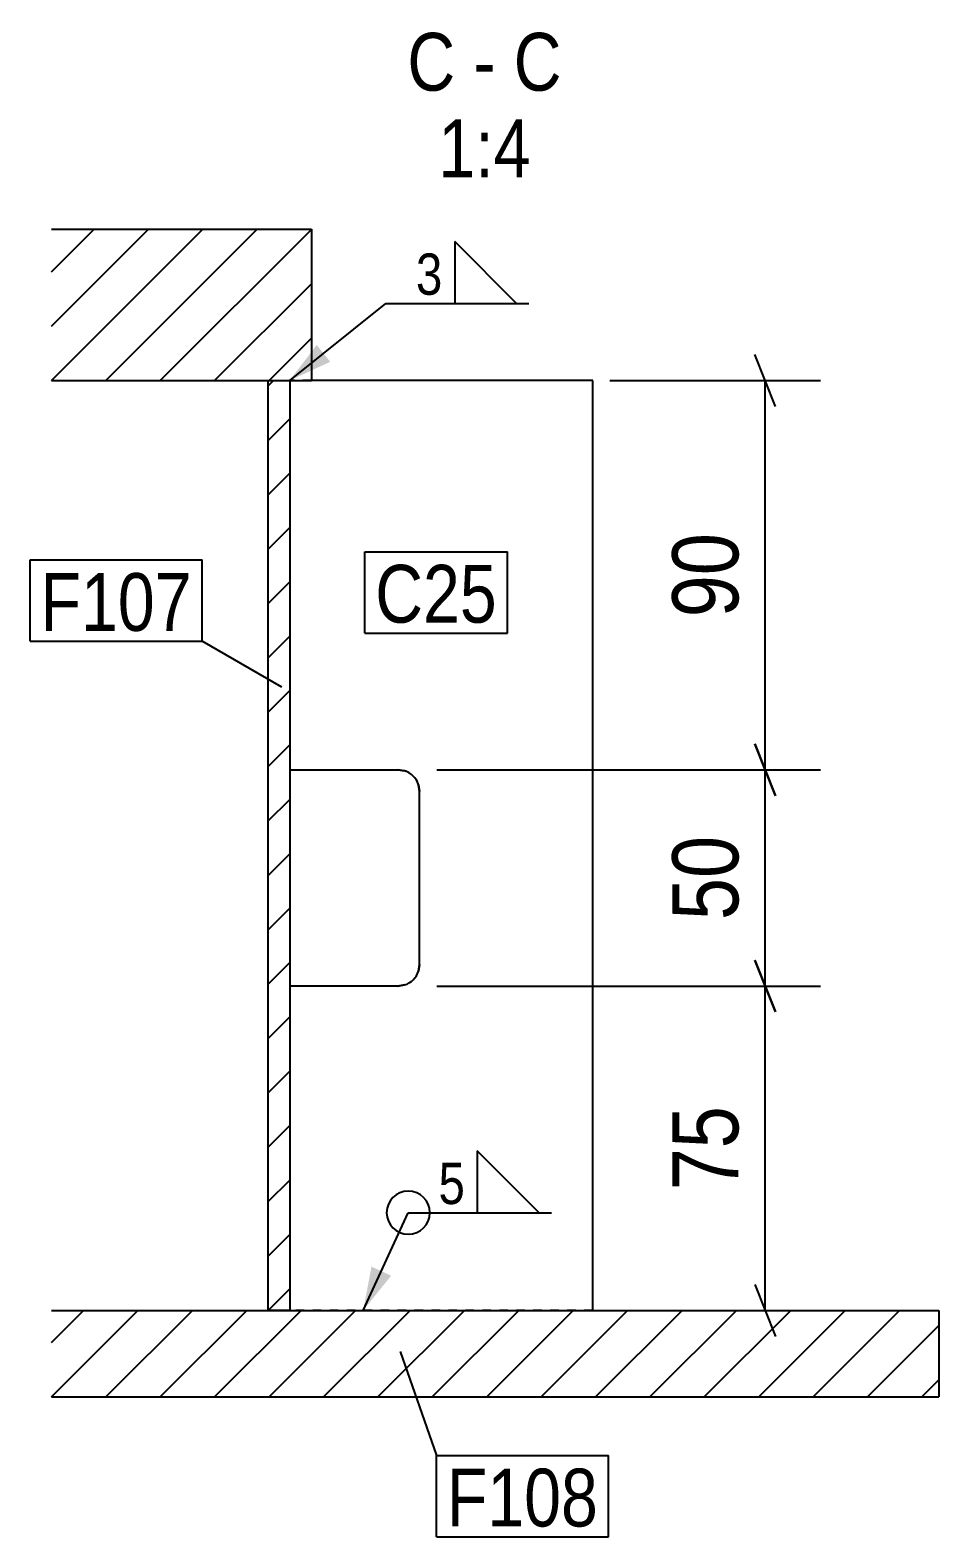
# Model space of a CAD drawing. Header units: millimetres. Extents: x 10 to 49821, y 10 to 1952.
# Drawn here: x 9.6 to 219.6, y 9.6 to 358 of the extents above; entities that cross this region are included whole.
import ezdxf

# ---------------------------------------------------------------- set-up
doc = ezdxf.new("R2010")
doc.units = ezdxf.units.MM
doc.linetypes.add('DXK_LINE_DOT2', pattern=[3.9198, 1.9599, -1.9599])
for name, color, linetype in [('MÅLSÆTNING', 7, 'Continuous'), ('STÅL', 7, 'Continuous'), ('TEKST', 7, 'Continuous')]:
    doc.layers.add(name, color=color, linetype=linetype)
doc.styles.add('Arial Narrow', font='ARIALN.TTF', dxfattribs={"height": 0.2})

msp = doc.modelspace()

# ---------------------------------------------------------------- hatches: boundary and pattern name
at = {"layer": 'STÅL', "linetype": 'Continuous'}
h = msp.add_hatch(dxfattribs=at)
h.set_pattern_fill('', scale=2.8, style=0, pattern_type=0)
h.set_pattern_definition([(45, (14.516, 276.957), (-6.2862, 6.2862), [])])
h.paths.add_polyline_path([(14.52, 311.96), (14.52, 276.96), (74.59, 276.96), (74.59, 311.96)])
h = msp.add_hatch(dxfattribs=at)
h.set_pattern_fill('', scale=2.8, style=0, pattern_type=0)
h.set_pattern_definition([(45, (64.588, 61.957), (-6.28618, 6.28618), [])])
h.paths.add_polyline_path([(64.59, 276.96), (64.59, 61.96), (69.59, 61.96), (69.59, 276.96)])
h = msp.add_hatch(dxfattribs=at)
h.set_pattern_fill('', scale=2.8, style=0, pattern_type=0)
h.set_pattern_definition([(45, (14.516, 41.957), (-6.28618, 6.28618), [])])
h.paths.add_polyline_path([(14.52, 61.96), (14.52, 41.96), (219.59, 41.96), (219.59, 61.96)])
at = {"layer": 'TEKST', "linetype": 'Continuous'}
for points in [[(78.95, 281.27), (69.59, 276.96), (75.82, 285.17)], [(93.02, 69.99), (86.57, 61.96), (88.48, 72.08)]]:
    msp.add_hatch(color=3, dxfattribs=at).paths.add_polyline_path(points)

# ---------------------------------------------------------------- linework, layer by layer
at = {"layer": 'MÅLSÆTNING', "color": 7, "linetype": 'Continuous'}
for p, q in [((181.85, 270.96), (177.05, 282.96)), ((143.59, 276.96), (192.25, 276.96)), ((179.45, 186.96), (179.45, 276.96)), ((177.05, 192.96), (181.85, 180.96)), ((181.85, 180.96), (177.05, 192.96)), ((103.59, 186.96), (192.25, 186.96)), ((103.59, 186.96), (192.25, 186.96)), ((179.45, 136.96), (179.45, 186.96)), ((181.85, 130.96), (177.05, 142.96)), ((177.05, 142.96), (181.85, 130.96)), ((103.59, 136.96), (192.25, 136.96)), ((103.59, 136.96), (192.25, 136.96)), ((179.45, 61.96), (179.45, 136.96)), ((177.05, 67.96), (181.85, 55.96)), ((143.59, 61.96), (192.25, 61.96))]:
    msp.add_line(p, q, dxfattribs=at)
at = {"layer": 'STÅL', "color": 2, "linetype": 'Continuous'}
for p, q in [((14.52, 311.96), (74.59, 311.96)), ((74.59, 311.96), (74.59, 276.96)), ((14.52, 276.96), (74.59, 276.96)), ((64.59, 61.96), (64.59, 276.96)), ((64.59, 276.96), (69.59, 276.96)), ((69.59, 276.96), (69.59, 61.96)), ((139.59, 276.96), (74.59, 276.96)), ((139.59, 61.96), (139.59, 276.96)), ((69.59, 186.96), (94.59, 186.96)), ((96.14, 186.71), (94.59, 186.96)), ((99.59, 181.96), (99.35, 183.5)), ((99.59, 141.96), (99.59, 181.96)), ((99.35, 140.41), (99.59, 141.96)), ((94.59, 136.96), (69.59, 136.96)), ((94.59, 136.96), (96.14, 137.2)), ((14.52, 61.96), (219.59, 61.96)), ((69.59, 61.96), (64.59, 61.96)), ((219.59, 61.96), (219.59, 41.96)), ((14.52, 41.96), (219.59, 41.96))]:
    msp.add_line(p, q, dxfattribs=at)
at = {"layer": 'STÅL', "color": 7, "linetype": 'DXK_LINE_DOT2'}
for p, q in [((69.59, 276.96), (69.59, 186.96)), ((74.59, 276.96), (69.59, 276.96)), ((94.59, 186.96), (96.14, 186.71)), ((99.35, 183.5), (99.59, 181.96)), ((99.59, 141.96), (99.35, 140.41)), ((69.59, 136.96), (69.59, 61.96)), ((96.14, 137.2), (94.59, 136.96)), ((139.59, 61.96), (69.59, 61.96))]:
    msp.add_line(p, q, dxfattribs=at)
at = {"layer": 'STÅL', "color": 2, "linetype": 'Continuous'}
for centre, start, end in [((94.59, 181.96), 18, 72), ((94.59, 141.96), 288, 342)]:
    msp.add_arc(centre, 5, start, end, dxfattribs=at)
at = {"layer": 'STÅL', "color": 7, "linetype": 'DXK_LINE_DOT2'}
for centre, start, end in [((94.59, 181.96), 18, 72), ((94.59, 141.96), 288, 342)]:
    msp.add_arc(centre, 5, start, end, dxfattribs=at)
at = {"layer": 'TEKST', "color": 3, "linetype": 'Continuous'}
for p, q in [((122, 294.78), (107.71, 309.06)), ((107.71, 309.06), (107.71, 294.78)), ((69.59, 276.96), (91.76, 294.78)), ((107.71, 294.78), (122, 294.78)), ((127.22, 84.55), (112.93, 98.84)), ((112.93, 98.84), (112.93, 84.55)), ((86.57, 61.96), (96.98, 84.55)), ((112.93, 84.55), (127.22, 84.55))]:
    msp.add_line(p, q, dxfattribs=at)
at = {"layer": 'TEKST', "color": 7, "linetype": 'Continuous'}
for p, q in [((86.94, 237.36), (119.88, 237.36)), ((86.94, 218.56), (86.94, 237.36)), ((119.88, 218.56), (119.88, 237.36)), ((9.6, 235.46), (49.36, 235.46)), ((9.6, 216.66), (9.6, 235.46)), ((49.36, 216.66), (49.36, 235.46)), ((9.6, 216.66), (49.36, 216.66)), ((67.78, 206.03), (49.36, 216.66)), ((86.94, 218.56), (119.88, 218.56)), ((95.14, 52.44), (103.5, 28.4)), ((103.5, 28.4), (143.26, 28.4)), ((103.5, 9.6), (103.5, 28.4)), ((143.26, 9.6), (143.26, 28.4)), ((103.5, 9.6), (143.26, 9.6))]:
    msp.add_line(p, q, dxfattribs=at)
at = {"layer": 'TEKST', "color": 3, "linetype": 'Continuous'}
msp.add_arc((96.98, 84.55), 5, 90, 270, dxfattribs=at)

# ---------------------------------------------------------------- wipeouts: each hides what was drawn before it
at = {"color": 0}
for points, layer in [([(176.45, 244.91), (154.05, 244.91), (154.05, 219.01), (176.45, 219.01)], 'MÅLSÆTNING'), ([(176.45, 174.91), (154.05, 174.91), (154.05, 149.01), (176.45, 149.01)], 'MÅLSÆTNING'), ([(176.45, 112.41), (154.05, 112.41), (154.05, 86.51), (176.45, 86.51)], 'MÅLSÆTNING'), ([(105.65, 295.98), (105.65, 307.58), (97.96, 307.58), (97.96, 295.98)], 'TEKST'), ([(117.48, 220.96), (117.48, 234.96), (89.34, 234.96), (89.34, 220.96)], 'TEKST'), ([(46.96, 219.06), (46.96, 233.06), (12, 233.06), (12, 219.06)], 'TEKST'), ([(110.88, 85.75), (110.88, 97.35), (103.18, 97.35), (103.18, 85.75)], 'TEKST'), ([(140.86, 12), (140.86, 26), (105.9, 26), (105.9, 12)], 'TEKST')]:
    msp.add_wipeout(points, dxfattribs=at).dxf.layer = layer
at = {"color": 0, "linetype": 'Continuous'}
for points in [[(107.84, 343.96), (107.84, 357.96), (96.77, 357.96), (96.77, 343.96)], [(117.14, 343.96), (117.14, 357.96), (112.04, 357.96), (112.04, 343.96)], [(132.42, 343.96), (132.42, 357.96), (121.34, 357.96), (121.34, 343.96)], [(125.26, 323.96), (125.26, 337.96), (103.93, 337.96), (103.93, 323.96)]]:
    msp.add_wipeout(points, dxfattribs=at).dxf.layer = 'TEKST'

# ---------------------------------------------------------------- next in the draw order: linework, layer by layer
at = {"layer": 'TEKST', "color": 3, "linetype": 'Continuous'}
for p, q in [((91.76, 294.78), (124.85, 294.78)), ((96.98, 84.55), (130.08, 84.55))]:
    msp.add_line(p, q, dxfattribs=at)
msp.add_arc((96.98, 84.55), 5, 270, 90, dxfattribs=at)

# ---------------------------------------------------------------- next in the draw order: texts
at = {"layer": 'MÅLSÆTNING', "color": 3, "style": 'Arial Narrow'}
for s, p in [('90', (173.25, 222.21)), ('50', (173.25, 152.21)), ('75', (173.25, 89.71))]:
    msp.add_text(s, height=15.271, rotation=90.0002, dxfattribs=at).set_placement(p)
at = {"layer": 'TEKST', "color": 3, "linetype": 'Continuous', "style": 'Arial Narrow'}
for s, height, p in [('C', 13.36, (96.77, 343.96)), ('C', 13.36, (121.34, 343.96)), ('-', 13.36, (112.04, 343.96)), ('1:4', 13.362, (103.93, 323.96))]:
    msp.add_text(s, height=height, dxfattribs=at).set_placement(p)
at = {"layer": 'TEKST', "color": 3, "style": 'Arial Narrow'}
for s, p in [('3', (98.76, 296.78)), ('5', (103.98, 86.55))]:
    msp.add_text(s, height=9.54, dxfattribs=at).set_placement(p)

# ---------------------------------------------------------------- next in the draw order: wipeouts: each hides what was drawn before it
at = {"color": 0}
for points in [[(117.48, 220.96), (117.48, 234.96), (89.34, 234.96), (89.34, 220.96)], [(46.96, 219.06), (46.96, 233.06), (12, 233.06), (12, 219.06)], [(140.86, 12), (140.86, 26), (105.9, 26), (105.9, 12)]]:
    msp.add_wipeout(points, dxfattribs=at).dxf.layer = 'TEKST'

# ---------------------------------------------------------------- next in the draw order: texts
at = {"layer": 'TEKST', "color": 3, "style": 'Arial Narrow'}
for s, p in [('C25', (89.34, 220.96)), ('F107', (12, 219.06)), ('F108', (105.9, 12))]:
    msp.add_text(s, height=13.362, dxfattribs=at).set_placement(p)

doc.saveas('drawing.dxf')
